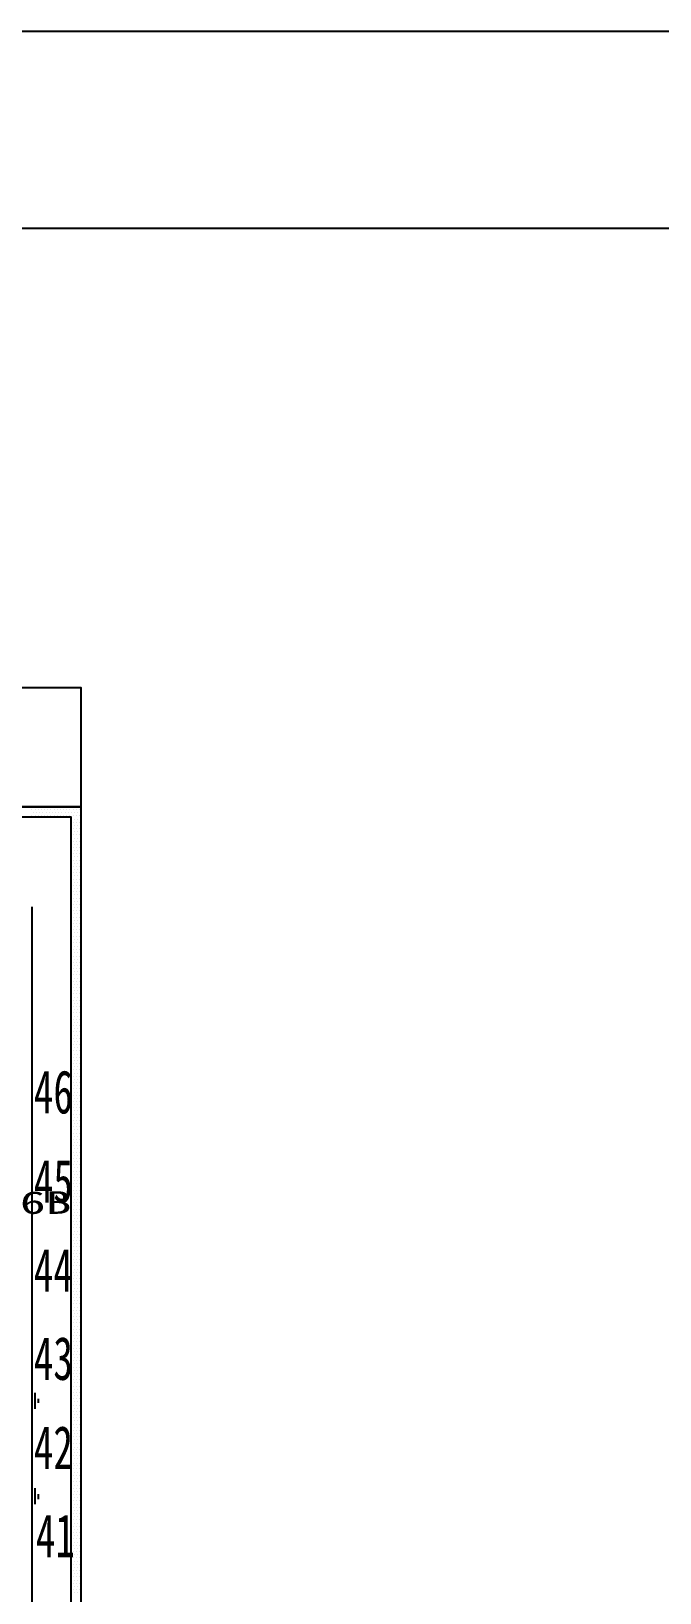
# Model space of a CAD drawing. Header units: metres. Extents: x 17 to 1264, y 17 to 859.
# Drawn here: x 407 to 497.3, y 634.4 to 858.8 of the extents above; entities that cross this region are included whole.
import ezdxf

# ---------------------------------------------------------------- set-up
doc = ezdxf.new("R2010")
doc.units = ezdxf.units.M
for name, color, linetype in [('LINES', 7, 'Continuous'), ('POLYLINES', 4, 'Continuous'), ('RECTS', 7, 'Continuous'), ('TEXTS', 3, 'Continuous')]:
    doc.layers.add(name, color=color, linetype=linetype)

msp = doc.modelspace()

# ---------------------------------------------------------------- linework, layer by layer
at = {"layer": 'LINES'}
for p, q in [((1179.14, 830.45), (87.76, 830.45)), ((407.08, 746.93), (407.08, 746.93)), ((407.08, 746.06), (407.08, 746.06)), ((407.37, 746.5), (407.37, 746.5)), ((407.66, 746.93), (407.66, 746.93)), ((407.66, 746.06), (407.66, 746.06)), ((407.8, 746.5), (407.8, 746.5)), ((408.09, 746.93), (408.09, 746.93)), ((408.09, 746.06), (408.09, 746.06)), ((408.23, 746.5), (408.23, 746.5)), ((408.52, 746.93), (408.52, 746.93)), ((408.52, 746.06), (408.52, 746.06)), ((408.67, 746.5), (408.67, 746.5)), ((408.95, 746.93), (408.95, 746.93)), ((408.95, 746.06), (408.95, 746.06)), ((409.24, 746.5), (409.24, 746.5)), ((409.39, 746.93), (409.39, 746.93)), ((409.39, 746.06), (409.39, 746.06)), ((409.67, 746.5), (409.67, 746.5)), ((409.82, 746.93), (409.82, 746.93)), ((409.82, 746.06), (409.82, 746.06)), ((410.11, 746.5), (410.11, 746.5)), ((410.39, 746.93), (410.39, 746.93)), ((410.39, 746.06), (410.39, 746.06)), ((410.54, 746.5), (410.54, 746.5)), ((410.83, 746.93), (410.83, 746.93)), ((410.83, 746.06), (410.83, 746.06)), ((410.97, 746.5), (410.97, 746.5)), ((411.26, 746.93), (411.26, 746.93)), ((411.26, 746.06), (411.26, 746.06)), ((411.4, 746.5), (411.4, 746.5)), ((411.69, 746.93), (411.69, 746.93)), ((411.69, 746.06), (411.69, 746.06)), ((411.98, 746.5), (411.98, 746.5)), ((412.12, 746.93), (412.12, 746.93)), ((412.12, 746.06), (412.12, 746.06)), ((412.41, 746.5), (412.41, 746.5)), ((412.55, 746.93), (412.55, 746.93)), ((412.55, 746.06), (412.55, 746.06)), ((412.84, 746.5), (412.84, 746.5)), ((412.84, 745.49), (412.84, 745.49)), ((413.13, 746.93), (413.13, 746.93)), ((413.13, 746.06), (413.13, 746.06)), ((413.27, 746.5), (413.27, 746.5)), ((413.27, 745.49), (413.27, 745.49)), ((413.56, 746.93), (413.56, 746.93)), ((413.56, 746.06), (413.56, 746.06)), ((413.71, 746.5), (413.71, 746.5)), ((413.71, 745.49), (413.71, 745.49)), ((413.99, 746.93), (413.99, 746.93)), ((413.99, 746.06), (413.99, 746.06)), ((412.84, 744.62), (412.84, 744.62)), ((412.84, 743.76), (412.84, 743.76)), ((413.13, 745.06), (413.13, 745.06)), ((413.13, 744.19), (413.13, 744.19)), ((413.13, 743.33), (413.13, 743.33)), ((413.27, 744.62), (413.27, 744.62)), ((413.27, 743.76), (413.27, 743.76)), ((413.56, 745.06), (413.56, 745.06)), ((413.56, 744.19), (413.56, 744.19)), ((413.56, 743.33), (413.56, 743.33)), ((413.71, 744.62), (413.71, 744.62)), ((413.71, 743.76), (413.71, 743.76)), ((413.99, 745.06), (413.99, 745.06)), ((413.99, 744.19), (413.99, 744.19)), ((413.99, 743.33), (413.99, 743.33)), ((412.84, 742.75), (412.84, 742.75)), ((412.84, 741.89), (412.84, 741.89)), ((412.84, 741.02), (412.84, 741.02)), ((413.13, 742.32), (413.13, 742.32)), ((413.13, 741.46), (413.13, 741.46)), ((413.27, 742.75), (413.27, 742.75)), ((413.27, 741.89), (413.27, 741.89)), ((413.27, 741.02), (413.27, 741.02)), ((413.56, 742.32), (413.56, 742.32)), ((413.56, 741.46), (413.56, 741.46)), ((413.71, 742.75), (413.71, 742.75)), ((413.71, 741.89), (413.71, 741.89)), ((413.71, 741.02), (413.71, 741.02)), ((413.99, 742.32), (413.99, 742.32)), ((413.99, 741.46), (413.99, 741.46)), ((412.84, 740.16), (412.84, 740.16)), ((412.84, 739.15), (412.84, 739.15)), ((413.13, 740.59), (413.13, 740.59)), ((413.13, 739.58), (413.13, 739.58)), ((413.13, 738.72), (413.13, 738.72)), ((413.27, 740.16), (413.27, 740.16)), ((413.27, 739.15), (413.27, 739.15)), ((413.56, 740.59), (413.56, 740.59)), ((413.56, 739.58), (413.56, 739.58)), ((413.56, 738.72), (413.56, 738.72)), ((413.71, 740.16), (413.71, 740.16)), ((413.71, 739.15), (413.71, 739.15)), ((413.99, 740.59), (413.99, 740.59)), ((413.99, 739.58), (413.99, 739.58)), ((413.99, 738.72), (413.99, 738.72)), ((412.84, 738.29), (412.84, 738.29)), ((412.84, 737.42), (412.84, 737.42)), ((412.84, 736.42), (412.84, 736.42)), ((413.13, 737.86), (413.13, 737.86)), ((413.13, 736.85), (413.13, 736.85)), ((413.27, 738.29), (413.27, 738.29)), ((413.27, 737.42), (413.27, 737.42)), ((413.27, 736.42), (413.27, 736.42)), ((413.56, 737.86), (413.56, 737.86)), ((413.56, 736.85), (413.56, 736.85)), ((413.71, 738.29), (413.71, 738.29)), ((413.71, 737.42), (413.71, 737.42)), ((413.71, 736.42), (413.71, 736.42)), ((413.99, 737.86), (413.99, 737.86)), ((413.99, 736.85), (413.99, 736.85)), ((412.84, 735.55), (412.84, 735.55)), ((412.84, 734.69), (412.84, 734.69)), ((413.13, 735.98), (413.13, 735.98)), ((413.13, 735.12), (413.13, 735.12)), ((413.13, 734.11), (413.13, 734.11)), ((413.27, 735.55), (413.27, 735.55)), ((413.27, 734.69), (413.27, 734.69)), ((413.56, 735.98), (413.56, 735.98)), ((413.56, 735.12), (413.56, 735.12)), ((413.56, 734.11), (413.56, 734.11)), ((413.71, 735.55), (413.71, 735.55)), ((413.71, 734.69), (413.71, 734.69)), ((413.99, 735.98), (413.99, 735.98)), ((413.99, 735.12), (413.99, 735.12)), ((413.99, 734.11), (413.99, 734.11)), ((412.84, 733.68), (412.84, 733.68)), ((412.84, 732.82), (412.84, 732.82)), ((412.84, 731.95), (412.84, 731.95)), ((413.13, 733.25), (413.13, 733.25)), ((413.13, 732.38), (413.13, 732.38)), ((413.27, 733.68), (413.27, 733.68)), ((413.27, 732.82), (413.27, 732.82)), ((413.27, 731.95), (413.27, 731.95)), ((413.56, 733.25), (413.56, 733.25)), ((413.56, 732.38), (413.56, 732.38)), ((413.71, 733.68), (413.71, 733.68)), ((413.71, 732.82), (413.71, 732.82)), ((413.71, 731.95), (413.71, 731.95)), ((413.99, 733.25), (413.99, 733.25)), ((413.99, 732.38), (413.99, 732.38)), ((412.84, 730.94), (412.84, 730.94)), ((412.84, 730.08), (412.84, 730.08)), ((413.13, 731.38), (413.13, 731.38)), ((413.13, 730.51), (413.13, 730.51)), ((413.13, 729.65), (413.13, 729.65)), ((413.27, 730.94), (413.27, 730.94)), ((413.27, 730.08), (413.27, 730.08)), ((413.56, 731.38), (413.56, 731.38)), ((413.56, 730.51), (413.56, 730.51)), ((413.56, 729.65), (413.56, 729.65)), ((413.71, 730.94), (413.71, 730.94)), ((413.71, 730.08), (413.71, 730.08)), ((413.99, 731.38), (413.99, 731.38)), ((413.99, 730.51), (413.99, 730.51)), ((413.99, 729.65), (413.99, 729.65)), ((412.84, 729.22), (412.84, 729.22)), ((412.84, 728.21), (412.84, 728.21)), ((412.84, 727.34), (412.84, 727.34)), ((413.13, 728.64), (413.13, 728.64)), ((413.13, 727.78), (413.13, 727.78)), ((413.27, 729.22), (413.27, 729.22)), ((413.27, 728.21), (413.27, 728.21)), ((413.27, 727.34), (413.27, 727.34)), ((413.56, 728.64), (413.56, 728.64)), ((413.56, 727.78), (413.56, 727.78)), ((413.71, 729.22), (413.71, 729.22)), ((413.71, 728.21), (413.71, 728.21)), ((413.71, 727.34), (413.71, 727.34)), ((413.99, 728.64), (413.99, 728.64)), ((413.99, 727.78), (413.99, 727.78)), ((412.84, 726.48), (412.84, 726.48)), ((412.84, 725.47), (412.84, 725.47)), ((413.13, 726.91), (413.13, 726.91)), ((413.13, 725.9), (413.13, 725.9)), ((413.13, 725.04), (413.13, 725.04)), ((413.27, 726.48), (413.27, 726.48)), ((413.27, 725.47), (413.27, 725.47)), ((413.56, 726.91), (413.56, 726.91)), ((413.56, 725.9), (413.56, 725.9)), ((413.56, 725.04), (413.56, 725.04)), ((413.71, 726.48), (413.71, 726.48)), ((413.71, 725.47), (413.71, 725.47)), ((413.99, 726.91), (413.99, 726.91)), ((413.99, 725.9), (413.99, 725.9)), ((413.99, 725.04), (413.99, 725.04)), ((412.84, 724.61), (412.84, 724.61)), ((412.84, 723.74), (412.84, 723.74)), ((412.84, 722.74), (412.84, 722.74)), ((413.13, 724.18), (413.13, 724.18)), ((413.13, 723.31), (413.13, 723.31)), ((413.27, 724.61), (413.27, 724.61)), ((413.27, 723.74), (413.27, 723.74)), ((413.27, 722.74), (413.27, 722.74)), ((413.56, 724.18), (413.56, 724.18)), ((413.56, 723.31), (413.56, 723.31)), ((413.71, 724.61), (413.71, 724.61)), ((413.71, 723.74), (413.71, 723.74)), ((413.71, 722.74), (413.71, 722.74)), ((413.99, 724.18), (413.99, 724.18)), ((413.99, 723.31), (413.99, 723.31)), ((412.84, 721.87), (412.84, 721.87)), ((412.84, 721.01), (412.84, 721.01)), ((413.13, 722.3), (413.13, 722.3)), ((413.13, 721.44), (413.13, 721.44)), ((413.13, 720.58), (413.13, 720.58)), ((413.27, 721.87), (413.27, 721.87)), ((413.27, 721.01), (413.27, 721.01)), ((413.56, 722.3), (413.56, 722.3)), ((413.56, 721.44), (413.56, 721.44)), ((413.56, 720.58), (413.56, 720.58)), ((413.71, 721.87), (413.71, 721.87)), ((413.71, 721.01), (413.71, 721.01)), ((413.99, 722.3), (413.99, 722.3)), ((413.99, 721.44), (413.99, 721.44)), ((413.99, 720.58), (413.99, 720.58)), ((412.84, 720), (412.84, 720)), ((412.84, 719.14), (412.84, 719.14)), ((412.84, 718.27), (412.84, 718.27)), ((413.13, 719.57), (413.13, 719.57)), ((413.13, 718.7), (413.13, 718.7)), ((413.27, 720), (413.27, 720)), ((413.27, 719.14), (413.27, 719.14)), ((413.27, 718.27), (413.27, 718.27)), ((413.56, 719.57), (413.56, 719.57)), ((413.56, 718.7), (413.56, 718.7)), ((413.71, 720), (413.71, 720)), ((413.71, 719.14), (413.71, 719.14)), ((413.71, 718.27), (413.71, 718.27)), ((413.99, 719.57), (413.99, 719.57)), ((413.99, 718.7), (413.99, 718.7)), ((412.84, 717.26), (412.84, 717.26)), ((412.84, 716.4), (412.84, 716.4)), ((413.13, 717.84), (413.13, 717.84)), ((413.13, 716.83), (413.13, 716.83)), ((413.13, 715.97), (413.13, 715.97)), ((413.27, 717.26), (413.27, 717.26)), ((413.27, 716.4), (413.27, 716.4)), ((413.56, 717.84), (413.56, 717.84)), ((413.56, 716.83), (413.56, 716.83)), ((413.56, 715.97), (413.56, 715.97)), ((413.71, 717.26), (413.71, 717.26)), ((413.71, 716.4), (413.71, 716.4)), ((413.99, 717.84), (413.99, 717.84)), ((413.99, 716.83), (413.99, 716.83)), ((413.99, 715.97), (413.99, 715.97)), ((412.84, 715.54), (412.84, 715.54)), ((412.84, 714.53), (412.84, 714.53)), ((413.13, 715.1), (413.13, 715.1)), ((413.13, 714.1), (413.13, 714.1)), ((413.27, 715.54), (413.27, 715.54)), ((413.27, 714.53), (413.27, 714.53)), ((413.56, 715.1), (413.56, 715.1)), ((413.56, 714.1), (413.56, 714.1)), ((413.71, 715.54), (413.71, 715.54)), ((413.71, 714.53), (413.71, 714.53)), ((413.99, 715.1), (413.99, 715.1)), ((413.99, 714.1), (413.99, 714.1)), ((412.84, 713.66), (412.84, 713.66)), ((412.84, 712.8), (412.84, 712.8)), ((412.84, 711.79), (412.84, 711.79)), ((413.13, 713.23), (413.13, 713.23)), ((413.13, 712.37), (413.13, 712.37)), ((413.27, 713.66), (413.27, 713.66)), ((413.27, 712.8), (413.27, 712.8)), ((413.27, 711.79), (413.27, 711.79)), ((413.56, 713.23), (413.56, 713.23)), ((413.56, 712.37), (413.56, 712.37)), ((413.71, 713.66), (413.71, 713.66)), ((413.71, 712.8), (413.71, 712.8)), ((413.71, 711.79), (413.71, 711.79)), ((413.99, 713.23), (413.99, 713.23)), ((413.99, 712.37), (413.99, 712.37)), ((412.84, 710.93), (412.84, 710.93)), ((412.84, 710.06), (412.84, 710.06)), ((413.13, 711.36), (413.13, 711.36)), ((413.13, 710.5), (413.13, 710.5)), ((413.13, 709.63), (413.13, 709.63)), ((413.27, 710.93), (413.27, 710.93)), ((413.27, 710.06), (413.27, 710.06)), ((413.56, 711.36), (413.56, 711.36)), ((413.56, 710.5), (413.56, 710.5)), ((413.56, 709.63), (413.56, 709.63)), ((413.71, 710.93), (413.71, 710.93)), ((413.71, 710.06), (413.71, 710.06)), ((413.99, 711.36), (413.99, 711.36)), ((413.99, 710.5), (413.99, 710.5)), ((413.99, 709.63), (413.99, 709.63)), ((412.84, 709.06), (412.84, 709.06)), ((412.84, 708.19), (412.84, 708.19)), ((412.84, 707.33), (412.84, 707.33)), ((413.13, 708.62), (413.13, 708.62)), ((413.13, 707.76), (413.13, 707.76)), ((413.27, 709.06), (413.27, 709.06)), ((413.27, 708.19), (413.27, 708.19)), ((413.27, 707.33), (413.27, 707.33)), ((413.56, 708.62), (413.56, 708.62)), ((413.56, 707.76), (413.56, 707.76)), ((413.71, 709.06), (413.71, 709.06)), ((413.71, 708.19), (413.71, 708.19)), ((413.71, 707.33), (413.71, 707.33)), ((413.99, 708.62), (413.99, 708.62)), ((413.99, 707.76), (413.99, 707.76)), ((412.84, 706.32), (412.84, 706.32)), ((412.84, 705.46), (412.84, 705.46)), ((413.13, 706.9), (413.13, 706.9)), ((413.13, 705.89), (413.13, 705.89)), ((413.13, 705.02), (413.13, 705.02)), ((413.27, 706.32), (413.27, 706.32)), ((413.27, 705.46), (413.27, 705.46)), ((413.56, 706.9), (413.56, 706.9)), ((413.56, 705.89), (413.56, 705.89)), ((413.56, 705.02), (413.56, 705.02)), ((413.71, 706.32), (413.71, 706.32)), ((413.71, 705.46), (413.71, 705.46)), ((413.99, 706.9), (413.99, 706.9)), ((413.99, 705.89), (413.99, 705.89)), ((413.99, 705.02), (413.99, 705.02)), ((412.84, 704.59), (412.84, 704.59)), ((412.84, 703.73), (412.84, 703.73)), ((412.84, 702.72), (412.84, 702.72)), ((413.13, 704.16), (413.13, 704.16)), ((413.13, 703.15), (413.13, 703.15)), ((413.27, 704.59), (413.27, 704.59)), ((413.27, 703.73), (413.27, 703.73)), ((413.27, 702.72), (413.27, 702.72)), ((413.56, 704.16), (413.56, 704.16)), ((413.56, 703.15), (413.56, 703.15)), ((413.71, 704.59), (413.71, 704.59)), ((413.71, 703.73), (413.71, 703.73)), ((413.71, 702.72), (413.71, 702.72)), ((413.99, 704.16), (413.99, 704.16)), ((413.99, 703.15), (413.99, 703.15)), ((412.84, 701.86), (412.84, 701.86)), ((412.84, 700.99), (412.84, 700.99)), ((413.13, 702.29), (413.13, 702.29)), ((413.13, 701.42), (413.13, 701.42)), ((413.13, 700.42), (413.13, 700.42)), ((413.27, 701.86), (413.27, 701.86)), ((413.27, 700.99), (413.27, 700.99)), ((413.56, 702.29), (413.56, 702.29)), ((413.56, 701.42), (413.56, 701.42)), ((413.56, 700.42), (413.56, 700.42)), ((413.71, 701.86), (413.71, 701.86)), ((413.71, 700.99), (413.71, 700.99)), ((413.99, 702.29), (413.99, 702.29)), ((413.99, 701.42), (413.99, 701.42)), ((413.99, 700.42), (413.99, 700.42)), ((412.84, 699.98), (412.84, 699.98)), ((412.84, 699.12), (412.84, 699.12)), ((412.84, 698.26), (412.84, 698.26)), ((413.13, 699.55), (413.13, 699.55)), ((413.13, 698.69), (413.13, 698.69)), ((413.27, 699.98), (413.27, 699.98)), ((413.27, 699.12), (413.27, 699.12)), ((413.27, 698.26), (413.27, 698.26)), ((413.56, 699.55), (413.56, 699.55)), ((413.56, 698.69), (413.56, 698.69)), ((413.71, 699.98), (413.71, 699.98)), ((413.71, 699.12), (413.71, 699.12)), ((413.71, 698.26), (413.71, 698.26)), ((413.99, 699.55), (413.99, 699.55)), ((413.99, 698.69), (413.99, 698.69)), ((412.84, 697.25), (412.84, 697.25)), ((412.84, 696.38), (412.84, 696.38)), ((413.13, 697.68), (413.13, 697.68)), ((413.13, 696.82), (413.13, 696.82)), ((413.13, 695.95), (413.13, 695.95)), ((413.27, 697.25), (413.27, 697.25)), ((413.27, 696.38), (413.27, 696.38)), ((413.56, 697.68), (413.56, 697.68)), ((413.56, 696.82), (413.56, 696.82)), ((413.56, 695.95), (413.56, 695.95)), ((413.71, 697.25), (413.71, 697.25)), ((413.71, 696.38), (413.71, 696.38)), ((413.99, 697.68), (413.99, 697.68)), ((413.99, 696.82), (413.99, 696.82)), ((413.99, 695.95), (413.99, 695.95)), ((412.84, 695.52), (412.84, 695.52)), ((412.84, 694.51), (412.84, 694.51)), ((412.84, 693.65), (412.84, 693.65)), ((413.13, 694.94), (413.13, 694.94)), ((413.13, 694.08), (413.13, 694.08)), ((413.27, 695.52), (413.27, 695.52)), ((413.27, 694.51), (413.27, 694.51)), ((413.27, 693.65), (413.27, 693.65)), ((413.56, 694.94), (413.56, 694.94)), ((413.56, 694.08), (413.56, 694.08)), ((413.71, 695.52), (413.71, 695.52)), ((413.71, 694.51), (413.71, 694.51)), ((413.71, 693.65), (413.71, 693.65)), ((413.99, 694.94), (413.99, 694.94)), ((413.99, 694.08), (413.99, 694.08)), ((412.84, 692.78), (412.84, 692.78)), ((412.84, 691.78), (412.84, 691.78)), ((413.13, 693.22), (413.13, 693.22)), ((413.13, 692.21), (413.13, 692.21)), ((413.13, 691.34), (413.13, 691.34)), ((413.27, 692.78), (413.27, 692.78)), ((413.27, 691.78), (413.27, 691.78)), ((413.56, 693.22), (413.56, 693.22)), ((413.56, 692.21), (413.56, 692.21)), ((413.56, 691.34), (413.56, 691.34)), ((413.71, 692.78), (413.71, 692.78)), ((413.71, 691.78), (413.71, 691.78)), ((413.99, 693.22), (413.99, 693.22)), ((413.99, 692.21), (413.99, 692.21)), ((413.99, 691.34), (413.99, 691.34)), ((412.84, 690.91), (412.84, 690.91)), ((412.84, 690.05), (412.84, 690.05)), ((412.84, 689.04), (412.84, 689.04)), ((413.13, 690.48), (413.13, 690.48)), ((413.13, 689.47), (413.13, 689.47)), ((413.27, 690.91), (413.27, 690.91)), ((413.27, 690.05), (413.27, 690.05)), ((413.27, 689.04), (413.27, 689.04)), ((413.56, 690.48), (413.56, 690.48)), ((413.56, 689.47), (413.56, 689.47)), ((413.71, 690.91), (413.71, 690.91)), ((413.71, 690.05), (413.71, 690.05)), ((413.71, 689.04), (413.71, 689.04)), ((413.99, 690.48), (413.99, 690.48)), ((413.99, 689.47), (413.99, 689.47)), ((412.84, 688.18), (412.84, 688.18)), ((412.84, 687.31), (412.84, 687.31)), ((413.13, 688.61), (413.13, 688.61)), ((413.13, 687.74), (413.13, 687.74)), ((413.13, 686.88), (413.13, 686.88)), ((413.27, 688.18), (413.27, 688.18)), ((413.27, 687.31), (413.27, 687.31)), ((413.56, 688.61), (413.56, 688.61)), ((413.56, 687.74), (413.56, 687.74)), ((413.56, 686.88), (413.56, 686.88)), ((413.71, 688.18), (413.71, 688.18)), ((413.71, 687.31), (413.71, 687.31)), ((413.99, 688.61), (413.99, 688.61)), ((413.99, 687.74), (413.99, 687.74)), ((413.99, 686.88), (413.99, 686.88)), ((412.84, 686.3), (412.84, 686.3)), ((412.84, 685.44), (412.84, 685.44)), ((412.84, 684.58), (412.84, 684.58)), ((413.13, 685.87), (413.13, 685.87)), ((413.13, 685.01), (413.13, 685.01)), ((413.27, 686.3), (413.27, 686.3)), ((413.27, 685.44), (413.27, 685.44)), ((413.27, 684.58), (413.27, 684.58)), ((413.56, 685.87), (413.56, 685.87)), ((413.56, 685.01), (413.56, 685.01)), ((413.71, 686.3), (413.71, 686.3)), ((413.71, 685.44), (413.71, 685.44)), ((413.71, 684.58), (413.71, 684.58)), ((413.99, 685.87), (413.99, 685.87)), ((413.99, 685.01), (413.99, 685.01)), ((412.84, 683.57), (412.84, 683.57)), ((412.84, 682.7), (412.84, 682.7)), ((413.13, 684.14), (413.13, 684.14)), ((413.13, 683.14), (413.13, 683.14)), ((413.13, 682.27), (413.13, 682.27)), ((413.27, 683.57), (413.27, 683.57)), ((413.27, 682.7), (413.27, 682.7)), ((413.56, 684.14), (413.56, 684.14)), ((413.56, 683.14), (413.56, 683.14)), ((413.56, 682.27), (413.56, 682.27)), ((413.71, 683.57), (413.71, 683.57)), ((413.71, 682.7), (413.71, 682.7)), ((413.99, 684.14), (413.99, 684.14)), ((413.99, 683.14), (413.99, 683.14)), ((413.99, 682.27), (413.99, 682.27)), ((412.84, 681.84), (412.84, 681.84)), ((412.84, 680.83), (412.84, 680.83)), ((413.13, 681.41), (413.13, 681.41)), ((413.13, 680.4), (413.13, 680.4)), ((413.27, 681.84), (413.27, 681.84)), ((413.27, 680.83), (413.27, 680.83)), ((413.56, 681.41), (413.56, 681.41)), ((413.56, 680.4), (413.56, 680.4)), ((413.71, 681.84), (413.71, 681.84)), ((413.71, 680.83), (413.71, 680.83)), ((413.99, 681.41), (413.99, 681.41)), ((413.99, 680.4), (413.99, 680.4)), ((412.84, 679.97), (412.84, 679.97)), ((412.84, 679.1), (412.84, 679.1)), ((412.84, 678.1), (412.84, 678.1)), ((413.13, 679.54), (413.13, 679.54)), ((413.13, 678.67), (413.13, 678.67)), ((413.27, 679.97), (413.27, 679.97)), ((413.27, 679.1), (413.27, 679.1)), ((413.27, 678.1), (413.27, 678.1)), ((413.56, 679.54), (413.56, 679.54)), ((413.56, 678.67), (413.56, 678.67)), ((413.71, 679.97), (413.71, 679.97)), ((413.71, 679.1), (413.71, 679.1)), ((413.71, 678.1), (413.71, 678.1)), ((413.99, 679.54), (413.99, 679.54)), ((413.99, 678.67), (413.99, 678.67)), ((412.84, 677.23), (412.84, 677.23)), ((412.84, 676.37), (412.84, 676.37)), ((413.13, 677.66), (413.13, 677.66)), ((413.13, 676.8), (413.13, 676.8)), ((413.13, 675.94), (413.13, 675.94)), ((413.27, 677.23), (413.27, 677.23)), ((413.27, 676.37), (413.27, 676.37)), ((413.56, 677.66), (413.56, 677.66)), ((413.56, 676.8), (413.56, 676.8)), ((413.56, 675.94), (413.56, 675.94)), ((413.71, 677.23), (413.71, 677.23)), ((413.71, 676.37), (413.71, 676.37)), ((413.99, 677.66), (413.99, 677.66)), ((413.99, 676.8), (413.99, 676.8)), ((413.99, 675.94), (413.99, 675.94)), ((412.84, 675.36), (412.84, 675.36)), ((412.84, 674.5), (412.84, 674.5)), ((412.84, 673.63), (412.84, 673.63)), ((413.13, 674.93), (413.13, 674.93)), ((413.13, 674.06), (413.13, 674.06)), ((413.27, 675.36), (413.27, 675.36)), ((413.27, 674.5), (413.27, 674.5)), ((413.27, 673.63), (413.27, 673.63)), ((413.56, 674.93), (413.56, 674.93)), ((413.56, 674.06), (413.56, 674.06)), ((413.71, 675.36), (413.71, 675.36)), ((413.71, 674.5), (413.71, 674.5)), ((413.71, 673.63), (413.71, 673.63)), ((413.99, 674.93), (413.99, 674.93)), ((413.99, 674.06), (413.99, 674.06)), ((412.84, 672.62), (412.84, 672.62)), ((412.84, 671.76), (412.84, 671.76)), ((413.13, 673.2), (413.13, 673.2)), ((413.13, 672.19), (413.13, 672.19)), ((413.13, 671.33), (413.13, 671.33)), ((413.27, 672.62), (413.27, 672.62)), ((413.27, 671.76), (413.27, 671.76)), ((413.56, 673.2), (413.56, 673.2)), ((413.56, 672.19), (413.56, 672.19)), ((413.56, 671.33), (413.56, 671.33)), ((413.71, 672.62), (413.71, 672.62)), ((413.71, 671.76), (413.71, 671.76)), ((413.99, 673.2), (413.99, 673.2)), ((413.99, 672.19), (413.99, 672.19)), ((413.99, 671.33), (413.99, 671.33)), ((412.84, 670.9), (412.84, 670.9)), ((412.84, 669.89), (412.84, 669.89)), ((412.84, 669.02), (412.84, 669.02)), ((413.13, 670.46), (413.13, 670.46)), ((413.13, 669.46), (413.13, 669.46)), ((413.27, 670.9), (413.27, 670.9)), ((413.27, 669.89), (413.27, 669.89)), ((413.27, 669.02), (413.27, 669.02)), ((413.56, 670.46), (413.56, 670.46)), ((413.56, 669.46), (413.56, 669.46)), ((413.71, 670.9), (413.71, 670.9)), ((413.71, 669.89), (413.71, 669.89)), ((413.71, 669.02), (413.71, 669.02)), ((413.99, 670.46), (413.99, 670.46)), ((413.99, 669.46), (413.99, 669.46)), ((412.84, 668.16), (412.84, 668.16)), ((412.84, 667.3), (412.84, 667.3)), ((413.13, 668.59), (413.13, 668.59)), ((413.13, 667.73), (413.13, 667.73)), ((413.13, 666.72), (413.13, 666.72)), ((413.27, 668.16), (413.27, 668.16)), ((413.27, 667.3), (413.27, 667.3)), ((413.56, 668.59), (413.56, 668.59)), ((413.56, 667.73), (413.56, 667.73)), ((413.56, 666.72), (413.56, 666.72)), ((413.71, 668.16), (413.71, 668.16)), ((413.71, 667.3), (413.71, 667.3)), ((413.99, 668.59), (413.99, 668.59)), ((413.99, 667.73), (413.99, 667.73)), ((413.99, 666.72), (413.99, 666.72)), ((412.84, 666.29), (412.84, 666.29)), ((412.84, 665.42), (412.84, 665.42)), ((412.84, 664.56), (412.84, 664.56)), ((413.13, 665.86), (413.13, 665.86)), ((413.13, 664.99), (413.13, 664.99)), ((413.27, 666.29), (413.27, 666.29)), ((413.27, 665.42), (413.27, 665.42)), ((413.27, 664.56), (413.27, 664.56)), ((413.56, 665.86), (413.56, 665.86)), ((413.56, 664.99), (413.56, 664.99)), ((413.71, 666.29), (413.71, 666.29)), ((413.71, 665.42), (413.71, 665.42)), ((413.71, 664.56), (413.71, 664.56)), ((413.99, 665.86), (413.99, 665.86)), ((413.99, 664.99), (413.99, 664.99)), ((407.51, 663.12), (407.51, 660.82)), ((408.02, 662.26), (408.02, 661.68)), ((412.84, 663.55), (412.84, 663.55)), ((412.84, 662.69), (412.84, 662.69)), ((413.13, 663.98), (413.13, 663.98)), ((413.13, 663.12), (413.13, 663.12)), ((413.13, 662.26), (413.13, 662.26)), ((413.27, 663.55), (413.27, 663.55)), ((413.27, 662.69), (413.27, 662.69)), ((413.56, 663.98), (413.56, 663.98)), ((413.56, 663.12), (413.56, 663.12)), ((413.56, 662.26), (413.56, 662.26)), ((413.71, 663.55), (413.71, 663.55)), ((413.71, 662.69), (413.71, 662.69)), ((413.99, 663.98), (413.99, 663.98)), ((413.99, 663.12), (413.99, 663.12)), ((413.99, 662.26), (413.99, 662.26)), ((412.84, 661.82), (412.84, 661.82)), ((412.84, 660.82), (412.84, 660.82)), ((412.84, 659.95), (412.84, 659.95)), ((413.13, 661.25), (413.13, 661.25)), ((413.13, 660.38), (413.13, 660.38)), ((413.27, 661.82), (413.27, 661.82)), ((413.27, 660.82), (413.27, 660.82)), ((413.27, 659.95), (413.27, 659.95)), ((413.56, 661.25), (413.56, 661.25)), ((413.56, 660.38), (413.56, 660.38)), ((413.71, 661.82), (413.71, 661.82)), ((413.71, 660.82), (413.71, 660.82)), ((413.71, 659.95), (413.71, 659.95)), ((413.99, 661.25), (413.99, 661.25)), ((413.99, 660.38), (413.99, 660.38)), ((412.84, 659.09), (412.84, 659.09)), ((412.84, 658.08), (412.84, 658.08)), ((413.13, 659.52), (413.13, 659.52)), ((413.13, 658.51), (413.13, 658.51)), ((413.13, 657.65), (413.13, 657.65)), ((413.27, 659.09), (413.27, 659.09)), ((413.27, 658.08), (413.27, 658.08)), ((413.56, 659.52), (413.56, 659.52)), ((413.56, 658.51), (413.56, 658.51)), ((413.56, 657.65), (413.56, 657.65)), ((413.71, 659.09), (413.71, 659.09)), ((413.71, 658.08), (413.71, 658.08)), ((413.99, 659.52), (413.99, 659.52)), ((413.99, 658.51), (413.99, 658.51)), ((413.99, 657.65), (413.99, 657.65)), ((412.84, 657.22), (412.84, 657.22)), ((412.84, 656.35), (412.84, 656.35)), ((412.84, 655.34), (412.84, 655.34)), ((413.13, 656.78), (413.13, 656.78)), ((413.13, 655.78), (413.13, 655.78)), ((413.27, 657.22), (413.27, 657.22)), ((413.27, 656.35), (413.27, 656.35)), ((413.27, 655.34), (413.27, 655.34)), ((413.56, 656.78), (413.56, 656.78)), ((413.56, 655.78), (413.56, 655.78)), ((413.71, 657.22), (413.71, 657.22)), ((413.71, 656.35), (413.71, 656.35)), ((413.71, 655.34), (413.71, 655.34)), ((413.99, 656.78), (413.99, 656.78)), ((413.99, 655.78), (413.99, 655.78)), ((412.84, 654.48), (412.84, 654.48)), ((412.84, 653.62), (412.84, 653.62)), ((413.13, 654.91), (413.13, 654.91)), ((413.13, 654.05), (413.13, 654.05)), ((413.27, 654.48), (413.27, 654.48)), ((413.27, 653.62), (413.27, 653.62)), ((413.56, 654.91), (413.56, 654.91)), ((413.56, 654.05), (413.56, 654.05)), ((413.71, 654.48), (413.71, 654.48)), ((413.71, 653.62), (413.71, 653.62)), ((413.99, 654.91), (413.99, 654.91)), ((413.99, 654.05), (413.99, 654.05)), ((412.84, 652.61), (412.84, 652.61)), ((412.84, 651.74), (412.84, 651.74)), ((412.84, 650.88), (412.84, 650.88)), ((413.13, 653.04), (413.13, 653.04)), ((413.13, 652.18), (413.13, 652.18)), ((413.13, 651.31), (413.13, 651.31)), ((413.27, 652.61), (413.27, 652.61)), ((413.27, 651.74), (413.27, 651.74)), ((413.27, 650.88), (413.27, 650.88)), ((413.56, 653.04), (413.56, 653.04)), ((413.56, 652.18), (413.56, 652.18)), ((413.56, 651.31), (413.56, 651.31)), ((413.71, 652.61), (413.71, 652.61)), ((413.71, 651.74), (413.71, 651.74)), ((413.71, 650.88), (413.71, 650.88)), ((413.99, 653.04), (413.99, 653.04)), ((413.99, 652.18), (413.99, 652.18)), ((413.99, 651.31), (413.99, 651.31)), ((407.51, 649.44), (407.51, 647.14)), ((412.84, 649.87), (412.84, 649.87)), ((412.84, 649.01), (412.84, 649.01)), ((413.13, 650.45), (413.13, 650.45)), ((413.13, 649.44), (413.13, 649.44)), ((413.27, 649.87), (413.27, 649.87)), ((413.27, 649.01), (413.27, 649.01)), ((413.56, 650.45), (413.56, 650.45)), ((413.56, 649.44), (413.56, 649.44)), ((413.71, 649.87), (413.71, 649.87)), ((413.71, 649.01), (413.71, 649.01)), ((413.99, 650.45), (413.99, 650.45)), ((413.99, 649.44), (413.99, 649.44)), ((408.02, 648.58), (408.02, 647.86)), ((412.84, 648.14), (412.84, 648.14)), ((412.84, 647.14), (412.84, 647.14)), ((413.13, 648.58), (413.13, 648.58)), ((413.13, 647.71), (413.13, 647.71)), ((413.13, 646.7), (413.13, 646.7)), ((413.27, 648.14), (413.27, 648.14)), ((413.27, 647.14), (413.27, 647.14)), ((413.56, 648.58), (413.56, 648.58)), ((413.56, 647.71), (413.56, 647.71)), ((413.56, 646.7), (413.56, 646.7)), ((413.71, 648.14), (413.71, 648.14)), ((413.71, 647.14), (413.71, 647.14)), ((413.99, 648.58), (413.99, 648.58)), ((413.99, 647.71), (413.99, 647.71)), ((413.99, 646.7), (413.99, 646.7)), ((412.84, 646.27), (412.84, 646.27)), ((412.84, 645.41), (412.84, 645.41)), ((412.84, 644.4), (412.84, 644.4)), ((413.13, 645.84), (413.13, 645.84)), ((413.13, 644.98), (413.13, 644.98)), ((413.27, 646.27), (413.27, 646.27)), ((413.27, 645.41), (413.27, 645.41)), ((413.27, 644.4), (413.27, 644.4)), ((413.56, 645.84), (413.56, 645.84)), ((413.56, 644.98), (413.56, 644.98)), ((413.71, 646.27), (413.71, 646.27)), ((413.71, 645.41), (413.71, 645.41)), ((413.71, 644.4), (413.71, 644.4)), ((413.99, 645.84), (413.99, 645.84)), ((413.99, 644.98), (413.99, 644.98)), ((412.84, 643.54), (412.84, 643.54)), ((412.84, 642.67), (412.84, 642.67)), ((413.13, 643.97), (413.13, 643.97)), ((413.13, 643.1), (413.13, 643.1)), ((413.13, 642.24), (413.13, 642.24)), ((413.27, 643.54), (413.27, 643.54)), ((413.27, 642.67), (413.27, 642.67)), ((413.56, 643.97), (413.56, 643.97)), ((413.56, 643.1), (413.56, 643.1)), ((413.56, 642.24), (413.56, 642.24)), ((413.71, 643.54), (413.71, 643.54)), ((413.71, 642.67), (413.71, 642.67)), ((413.99, 643.97), (413.99, 643.97)), ((413.99, 643.1), (413.99, 643.1)), ((413.99, 642.24), (413.99, 642.24)), ((412.84, 641.66), (412.84, 641.66)), ((412.84, 640.8), (412.84, 640.8)), ((412.84, 639.94), (412.84, 639.94)), ((413.13, 641.23), (413.13, 641.23)), ((413.13, 640.37), (413.13, 640.37)), ((413.27, 641.66), (413.27, 641.66)), ((413.27, 640.8), (413.27, 640.8)), ((413.27, 639.94), (413.27, 639.94)), ((413.56, 641.23), (413.56, 641.23)), ((413.56, 640.37), (413.56, 640.37)), ((413.71, 641.66), (413.71, 641.66)), ((413.71, 640.8), (413.71, 640.8)), ((413.71, 639.94), (413.71, 639.94)), ((413.99, 641.23), (413.99, 641.23)), ((413.99, 640.37), (413.99, 640.37)), ((412.84, 638.93), (412.84, 638.93)), ((412.84, 638.06), (412.84, 638.06)), ((413.13, 639.5), (413.13, 639.5)), ((413.13, 638.5), (413.13, 638.5)), ((413.13, 637.63), (413.13, 637.63)), ((413.27, 638.93), (413.27, 638.93)), ((413.27, 638.06), (413.27, 638.06)), ((413.56, 639.5), (413.56, 639.5)), ((413.56, 638.5), (413.56, 638.5)), ((413.56, 637.63), (413.56, 637.63)), ((413.71, 638.93), (413.71, 638.93)), ((413.71, 638.06), (413.71, 638.06)), ((413.99, 639.5), (413.99, 639.5)), ((413.99, 638.5), (413.99, 638.5)), ((413.99, 637.63), (413.99, 637.63)), ((412.84, 637.2), (412.84, 637.2)), ((412.84, 636.19), (412.84, 636.19)), ((412.84, 635.33), (412.84, 635.33)), ((413.13, 636.77), (413.13, 636.77)), ((413.13, 635.76), (413.13, 635.76)), ((413.27, 637.2), (413.27, 637.2)), ((413.27, 636.19), (413.27, 636.19)), ((413.27, 635.33), (413.27, 635.33)), ((413.56, 636.77), (413.56, 636.77)), ((413.56, 635.76), (413.56, 635.76)), ((413.71, 637.2), (413.71, 637.2)), ((413.71, 636.19), (413.71, 636.19)), ((413.71, 635.33), (413.71, 635.33)), ((413.99, 636.77), (413.99, 636.77)), ((413.99, 635.76), (413.99, 635.76)), ((412.84, 634.46), (412.84, 634.46)), ((413.13, 634.9), (413.13, 634.9)), ((413.27, 634.46), (413.27, 634.46)), ((413.56, 634.9), (413.56, 634.9)), ((413.71, 634.46), (413.71, 634.46)), ((413.99, 634.9), (413.99, 634.9))]:
    msp.add_line(p, q, dxfattribs=at)
at = {"layer": 'POLYLINES'}
msp.add_lwpolyline([(407.08, 732.96), (407.08, 587.66), (407.08, 128.74)], dxfattribs=at)
msp.add_lwpolyline([(407.08, 732.96), (407.08, 587.66), (407.08, 128.74)], dxfattribs=at)
msp.add_lwpolyline([(407.08, 732.96), (407.08, 587.66), (407.08, 128.74)], dxfattribs=at)
msp.add_lwpolyline([(407.08, 732.96), (407.08, 587.66), (407.08, 128.74)], dxfattribs=at)
at = {"layer": 'RECTS'}
for points in [[(16.84, 858.82), (1207.43, 858.82), (1207.43, 16.85), (16.84, 16.85)], [(242.06, 764.5), (414.14, 764.5), (414.14, 747.36), (242.06, 747.36)], [(242.06, 747.36), (414.14, 747.36), (414.14, 116.21), (242.06, 116.21)], [(243.5, 745.92), (412.7, 745.92), (412.7, 117.65), (243.5, 117.65)]]:
    msp.add_lwpolyline(points, dxfattribs=at)

# ---------------------------------------------------------------- texts
at = {"layer": 'TEXTS'}
for s, height, width, p in [('46', 6.21, 0.666667, (407.37, 703.28)), ('45', 6.21, 0.666667, (407.37, 690.46)), ('1A 2A 3A4A5A6A1B 2B3B4B5B6B', 3.25, 1.675647, (312.76, 688.85)), ('44', 6.21, 0.666667, (407.37, 677.65)), ('43', 6.21, 0.666667, (407.37, 664.98)), ('42', 6.21, 0.666667, (407.37, 652.16)), ('41', 6.21, 0.666667, (407.66, 639.49))]:
    msp.add_text(s, height=height, dxfattribs=dict(at, width=width)).set_placement(p)

doc.saveas('drawing.dxf')
